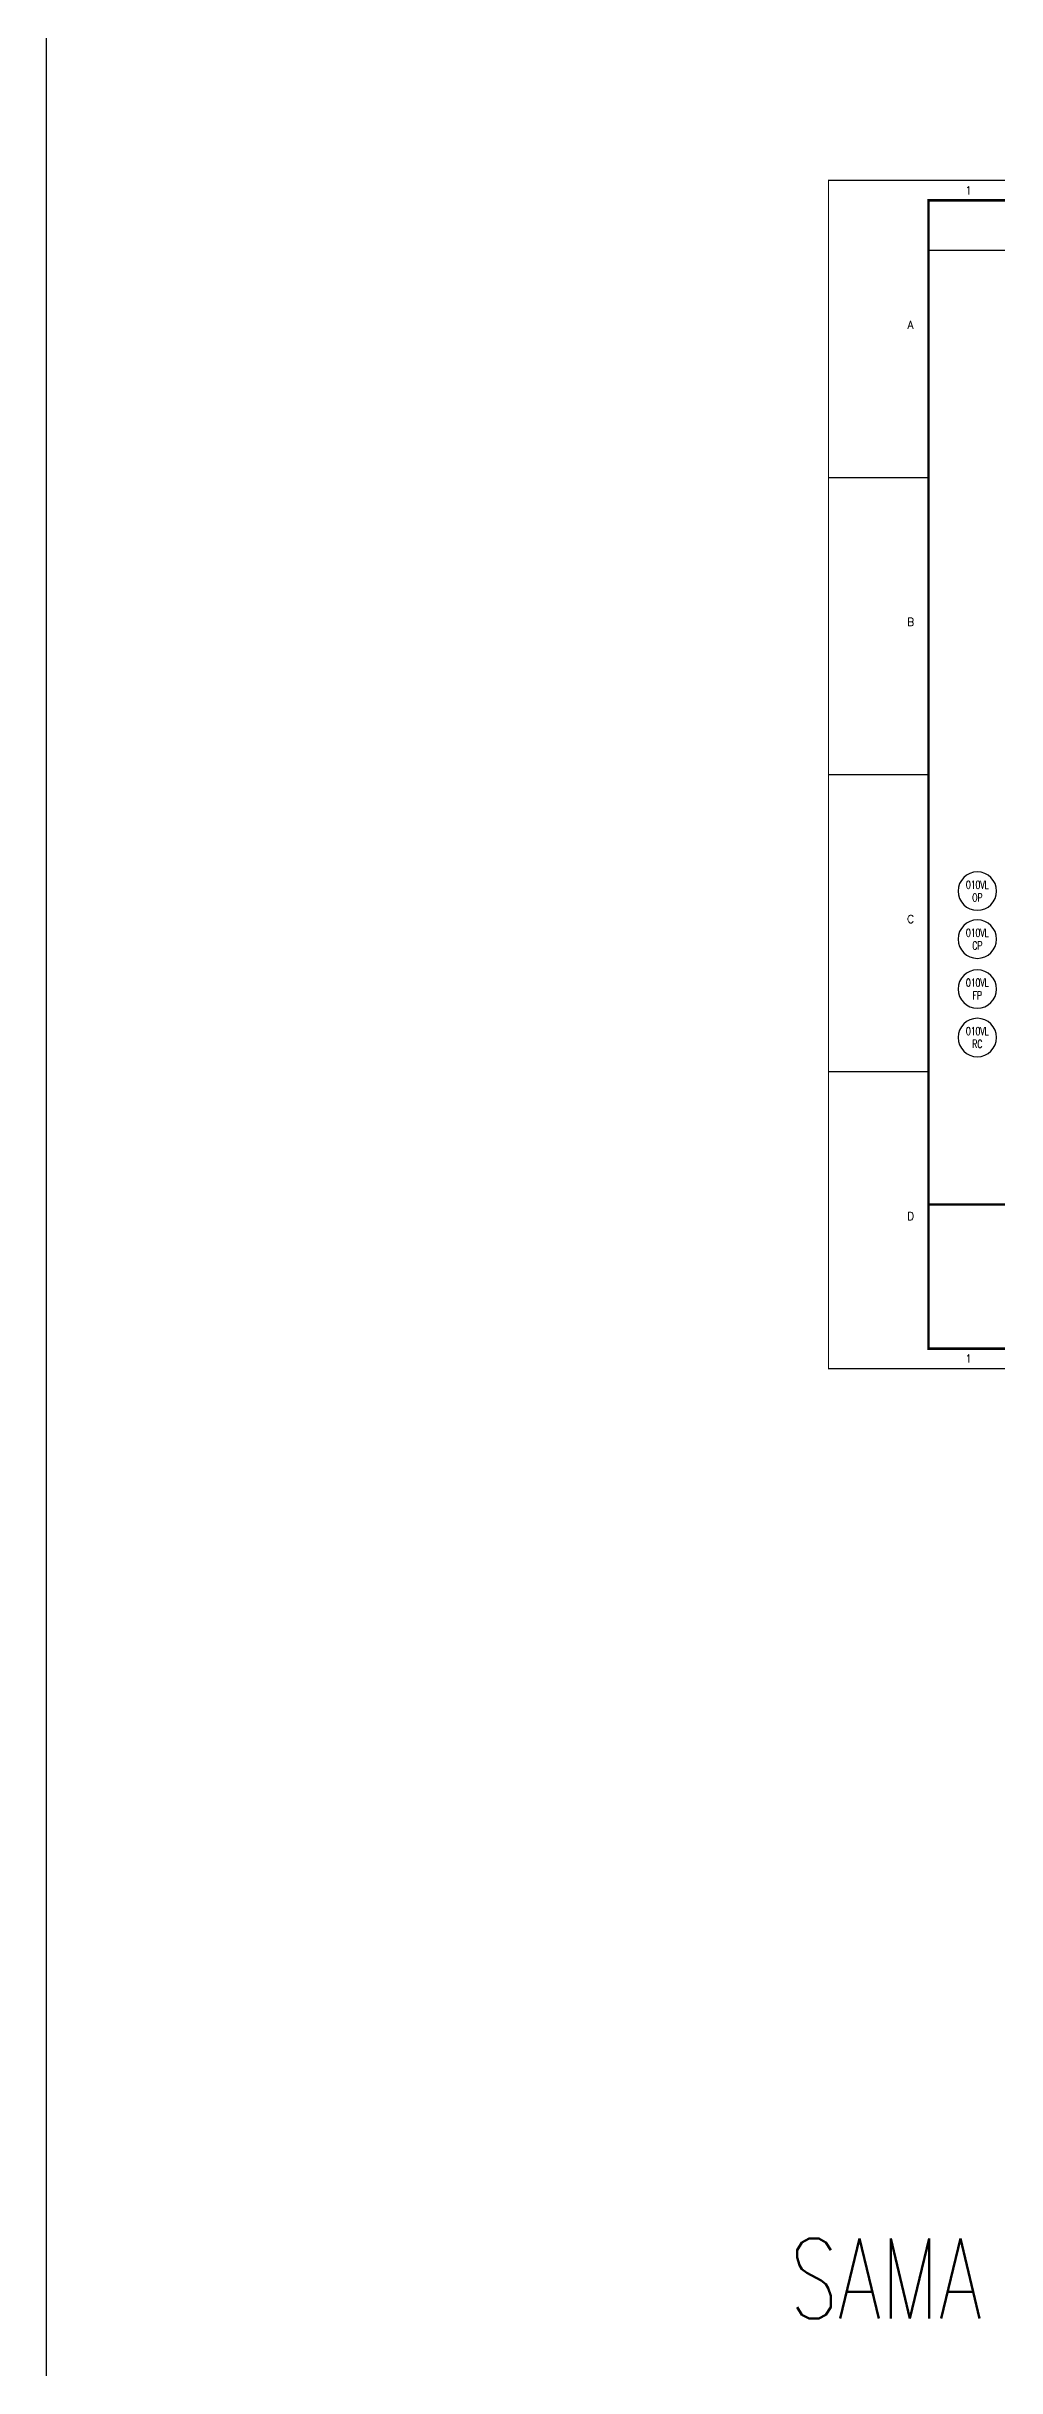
# Model space of a CAD drawing. Header units: millimetres. Extents: x 6586 to 9951, y 1074 to 5865.
# Drawn here: x 6586 to 6823, y 2938 to 3518 of the extents above; entities that cross this region are included whole.
import ezdxf
from ezdxf.enums import TextEntityAlignment as Align

# ---------------------------------------------------------------- set-up
doc = ezdxf.new("R2010")
doc.units = ezdxf.units.MM
doc.linetypes.add('DASHED', pattern=[0.75, 0.5, -0.25])
for name, color, linetype in [('INSTRUMENT', 4, 'Continuous'), ('MLINE', 6, 'Continuous'), ('TK', 7, 'Continuous'), ('图框_外框线', 7, 'Continuous')]:
    doc.layers.add(name, color=color, linetype=linetype)
doc.styles.get("Standard").update_dxf_attribs({"font": 'romans.shx', "width": 0.7, "bigfont": '@0hztxta.shx'})

# ---------------------------------------------------------------- blocks, each defined once
blk = doc.blocks.new('INS00')
at = {"layer": 'INSTRUMENT', "color": 0}
blk.add_lwpolyline([(6, 0, 1), (-6, 0, 1)], format="xyb", close=True, dxfattribs=at)
at = {"layer": 'INSTRUMENT', "flags": 1}
for tag, p in [('INSNAM', (0, 9)), ('INSDGN', (0, -9)), ('INSTYP', (0, -12)), ('INSMAN', (0, -18)), ('INSREM', (0, -21)), ('INSSUP', (0, -15))]:
    blk.add_attdef(tag, text='', height=3, dxfattribs=at).set_placement(p, align=Align.TOP_CENTER)
at = {"layer": 'INSTRUMENT', "width": 0.7}
for tag, p in [('INSIDE', (0, 2)), ('INSSYS', (0, -2))]:
    blk.add_attdef(tag, text='', height=2.5, dxfattribs=at).set_placement(p, align=Align.MIDDLE)
for tag, p in [('INSHH', (6, 3.5)), ('INSL', (6, -3)), ('INSLL', (6, -6))]:
    blk.add_attdef(tag, p, '', height=2.5, dxfattribs=at)
at = {"layer": 'INSTRUMENT', "linetype": 'DASHED', "width": 0.7}
blk.add_attdef('INSH', (6, 0.5), '', height=2.5, dxfattribs=at)
blk = doc.blocks.new('A$C57484896')
for p, q in [((0, 222.75), (25, 222.75)), ((0, 148.5), (25, 148.5)), ((0, 74.25), (25, 74.25))]:
    blk.add_line(p, q)
at = {"layer": 'MLINE'}
blk.add_line((25, 279.56), (415, 279.56), dxfattribs=at)
at = {"layer": '图框_外框线'}
for points, const_width in [([(0, 0), (420, 0), (420, 297), (0, 297)], 0.3), ([(25, 5), (415, 5), (415, 292), (25, 292)], 0.6)]:
    blk.add_lwpolyline(points, close=True, dxfattribs=dict(at, const_width=const_width))
at = {"layer": '图框_外框线', "const_width": 0.6}
blk.add_lwpolyline([(235, 41), (25, 41)], dxfattribs=at)
at = {"layer": 'TK', "color": 3}
for p in [(35, 294.5), (35, 2.5)]:
    blk.add_text('1', height=2, dxfattribs=at).set_placement(p, align=Align.MIDDLE)
for s, p in [('A', (20.5, 259.88)), ('B', (20.5, 185.62)), ('C', (20.5, 111.38)), ('D', (20.5, 37.12))]:
    blk.add_text(s, height=2, dxfattribs=at).set_placement(p, align=Align.CENTER)

msp = doc.modelspace()

# ---------------------------------------------------------------- linework, layer by layer
msp.add_lwpolyline([(6585.97, 5765.26), (9950.7, 5765.26), (9950.7, 1074.35), (6585.97, 1074.35)], close=True)

# ---------------------------------------------------------------- block references
msp.add_blockref('A$C57484896', (6781.43, 3187.95))
at = {"layer": 'MLINE', "xscale": 0.7999999999992724, "yscale": 0.7999999999992724, "zscale": 0.7999999999992724}
for p, values in [((6818.62, 3307.3), {'INSIDE': '010VL', 'INSSYS': 'OP'}), ((6818.62, 3295.3), {'INSIDE': '010VL', 'INSSYS': 'CP'}), ((6818.62, 3282.83), {'INSIDE': '010VL', 'INSSYS': 'FP'}), ((6818.62, 3270.71), {'INSIDE': '010VL', 'INSSYS': 'RC'})]:
    msp.add_blockref('INS00', p, dxfattribs=at).add_auto_attribs(values)

# ---------------------------------------------------------------- texts
at = {"width": 0.7}
msp.add_text('SAMA', height=20, dxfattribs=at).set_placement((6771.77, 2950.52))

doc.saveas('drawing.dxf')
